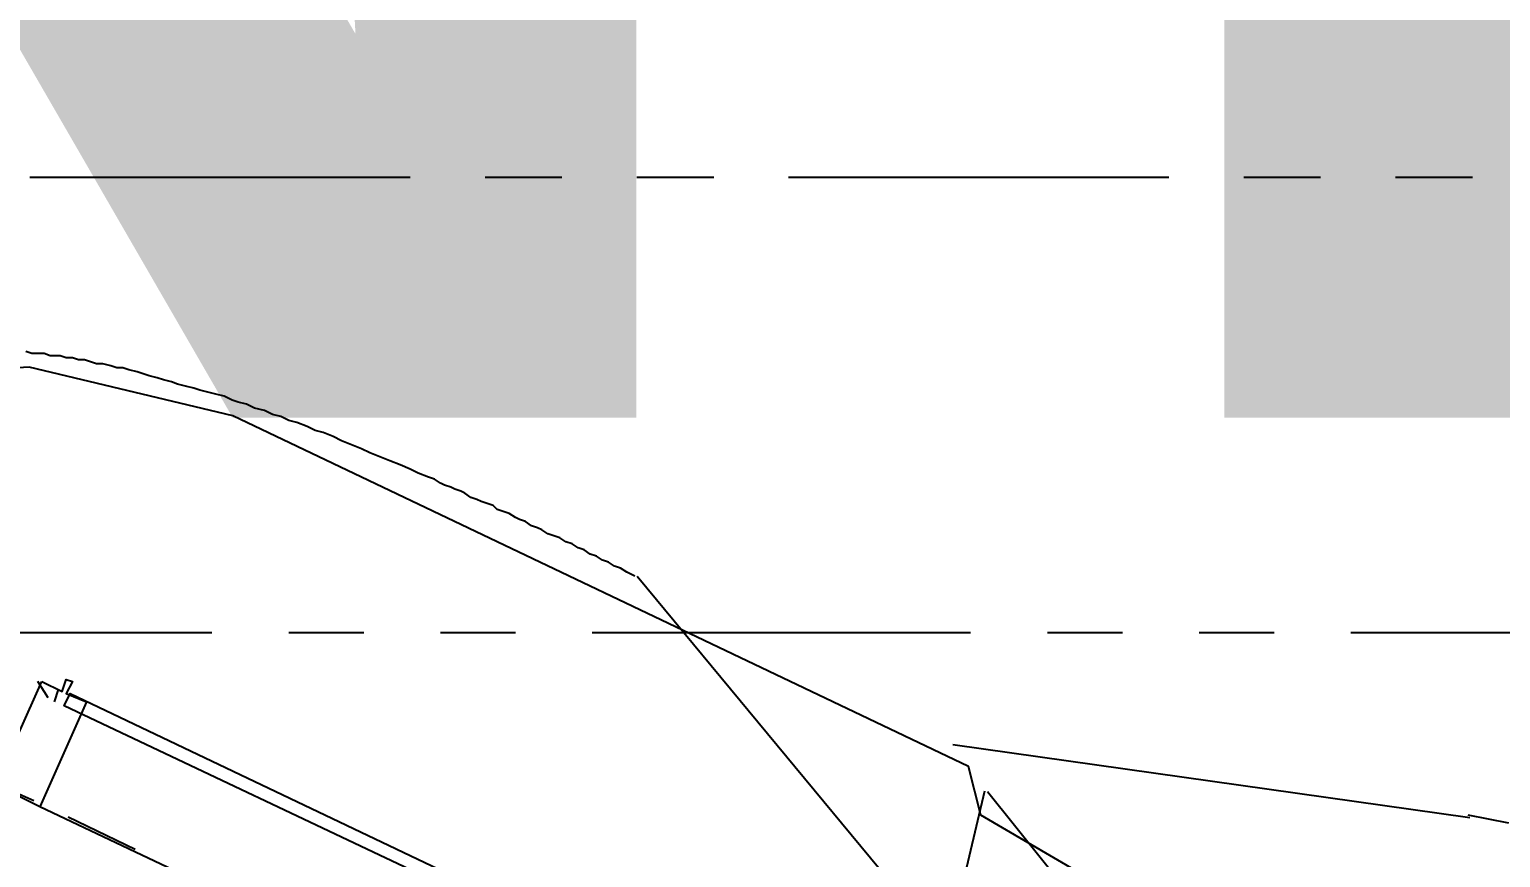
# Model space of a CAD drawing. Header units: feet. Extents: x -84 to 198, y -22 to 181.
# Drawn here: x 96.77 to 106.47, y 158.78 to 164.23 of the extents above; entities that cross this region are included whole.
import ezdxf
from ezdxf.enums import TextEntityAlignment as Align

# ---------------------------------------------------------------- set-up
doc = ezdxf.new("R2010")
doc.units = ezdxf.units.FT
for name, color, linetype in [('A-AREA-UNIDAD', 30, 'CONTINUOUS'), ('A-LINEA', 7, 'CONTINUOUS'), ('A-TEXTO-PDF', 3, 'CONTINUOUS')]:
    doc.layers.add(name, color=color, linetype=linetype)

msp = doc.modelspace()

# ---------------------------------------------------------------- linework, layer by layer
at = {"layer": 'A-AREA-UNIDAD'}
msp.add_lwpolyline([(121.04, 145.4933), (117.2, 149.1378), (113.6, 152.1422), (107.968, 156.1778), (103.04, 159.0578), (102.96, 159.3778), (98.112, 161.6889), (96.768, 162.0089), (95.552, 161.9378), (92.96, 160.8533), (91.12, 160.3733), (91.072, 159.9822), (84.64, 159.7333), (77.088, 158.7733), (69.6, 157.2089), (65.312, 155.9822), (58.752, 153.6889), (58.72, 153.5289), (55.28, 152.2133)], dxfattribs=at)
at = {"layer": 'A-LINEA'}
for p, q in [((99.28, 163.2578), (96.7733, 163.2578)), ((100.28, 163.2578), (99.7733, 163.2578)), ((101.28, 163.2578), (100.7733, 163.2578)), ((104.28, 163.2578), (101.7733, 163.2578)), ((105.28, 163.2578), (104.7733, 163.2578)), ((106.28, 163.2578), (105.7733, 163.2578)), ((140.7504, 112.4542), (100.776, 160.6287)), ((97.9733, 160.2578), (95.48, 160.2578)), ((98.9733, 160.2578), (98.48, 160.2578)), ((99.9733, 160.2578), (99.48, 160.2578)), ((102.9733, 160.2578), (100.48, 160.2578)), ((103.9733, 160.2578), (103.48, 160.2578)), ((104.9733, 160.2578), (104.48, 160.2578)), ((107.9733, 160.2578), (105.48, 160.2578)), ((96.8933, 159.8311), (96.8267, 159.9378)), ((96.96, 159.8844), (96.9333, 159.8044)), ((106.2631, 159.0395), (102.8559, 159.5195)), ((106.2631, 159.0395), (102.8559, 159.5195)), ((96.8, 159.1511), (96.56, 159.2578)), ((102.5733, 157.1111), (103.0667, 159.2178)), ((140.5969, 112.4055), (103.0856, 159.2112)), ((99.2667, 157.9644), (96.84, 159.1111)), ((97.4667, 158.8311), (97.0267, 159.0444))]:
    msp.add_line(p, q, dxfattribs=at)
for points in [[(100.76, 160.6311), (100.7067, 160.6578), (100.6667, 160.6844), (100.6267, 160.6978), (100.5867, 160.7244), (100.5467, 160.7378), (100.5067, 160.7644), (100.4667, 160.7778), (100.4267, 160.8044), (100.3867, 160.8178), (100.3467, 160.8444), (100.3067, 160.8578), (100.2667, 160.8844), (100.2267, 160.8978), (100.1867, 160.9111), (100.1467, 160.9378), (100.12, 160.9511), (100.08, 160.9644), (100.04, 160.9911), (100, 161.0044), (99.9733, 161.0178), (99.9333, 161.0444), (99.8933, 161.0578), (99.8533, 161.0711), (99.8267, 161.0978), (99.7867, 161.1111), (99.7467, 161.1244), (99.72, 161.1378), (99.68, 161.1511), (99.64, 161.1778), (99.6133, 161.1911), (99.5733, 161.2044), (99.5467, 161.2178), (99.5067, 161.2311), (99.48, 161.2444), (99.44, 161.2711), (99.4, 161.2844), (99.3333, 161.3111), (99.28, 161.3378), (99.2133, 161.3644), (99.1467, 161.3911), (99.08, 161.4178), (99.0133, 161.4444), (98.96, 161.4711), (98.8933, 161.4978), (98.8267, 161.5244), (98.7733, 161.5511), (98.7067, 161.5778), (98.6533, 161.5911), (98.6, 161.6178), (98.5333, 161.6444), (98.48, 161.6578), (98.4267, 161.6844), (98.3733, 161.6978), (98.32, 161.7244), (98.2533, 161.7378), (98.2, 161.7644), (98.1467, 161.7778), (98.1067, 161.7911), (98.0533, 161.8178), (98, 161.8311), (97.9467, 161.8444), (97.8933, 161.8578), (97.8533, 161.8711), (97.8, 161.8844), (97.7467, 161.8978), (97.7067, 161.9111), (97.6533, 161.9244), (97.6133, 161.9378), (97.56, 161.9511), (97.52, 161.9644), (97.48, 161.9778), (97.4267, 161.9911), (97.3867, 162.0044), (97.3467, 162.0044), (97.3067, 162.0178), (97.2533, 162.0311), (97.2133, 162.0311), (97.1733, 162.0444), (97.1333, 162.0578), (97.0933, 162.0578), (97.0533, 162.0711), (97.0133, 162.0711), (96.9733, 162.0844), (96.9333, 162.0844), (96.9067, 162.0844), (96.8667, 162.0978), (96.8267, 162.0978), (96.7867, 162.0978), (96.7467, 162.1111)], [(96.8533, 159.9378), (96.9867, 159.8711), (97.0133, 159.9511), (97.0533, 159.9378), (97.0133, 159.8578), (97.1467, 159.8044), (96.84, 159.1111), (96.5467, 159.2578), (96.8533, 159.9378)], [(99.5333, 158.5778), (97, 159.7778), (97.04, 159.8578), (99.56, 158.6578), (99.5333, 158.5778)], [(106.52, 159.0044), (106.2533, 159.0578)]]:
    msp.add_lwpolyline(points, dxfattribs=at)

# ---------------------------------------------------------------- texts
at = {"layer": 'A-TEXTO-PDF'}
msp.add_text('TNEMHCAORCNE', height=17.716, dxfattribs=at).set_placement((17.1598, 161.6769), align=Align.CENTER)

doc.saveas('drawing.dxf')
